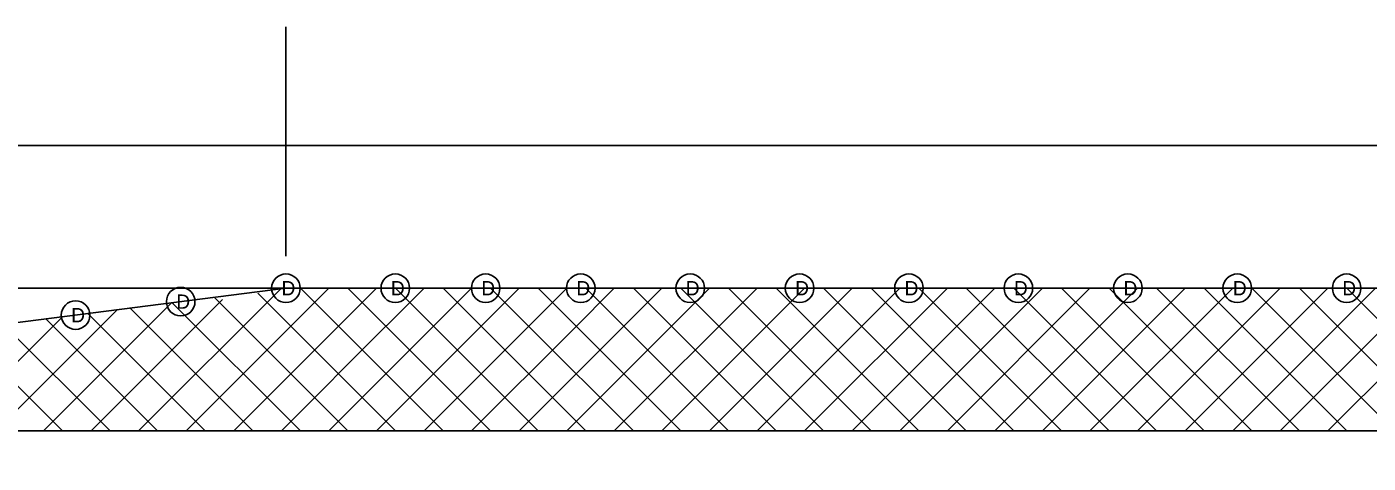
# Model space of a CAD drawing. Extents: x 499945 to 500993, y 499985 to 500645.
# Drawn here: x 500496.1 to 500636.9, y 500470.8 to 500516.6 of the extents above; entities that cross this region are included whole.
import ezdxf

# ---------------------------------------------------------------- set-up
doc = ezdxf.new("R2010")
doc.units = 0
for name, color, linetype in [('1', 7, 'Continuous'), ('56', 7, 'Continuous'), ('60', 7, 'Continuous')]:
    doc.layers.add(name, color=color, linetype=linetype)

msp = doc.modelspace()

# ---------------------------------------------------------------- linework, layer by layer
at = {"layer": '1'}
for p, q in [((500523.28, 500492.55), (500523.28, 500516.64)), ((500777, 500504.18), (500055.4, 500504.18)), ((500777, 500489.19), (500055.4, 500489.19)), ((500523.28, 500489.19), (500379.69, 500470.81)), ((500507.81, 500474.2), (500522.8, 500489.19)), ((500524.22, 500484.77), (500520.33, 500488.66)), ((500522.57, 500483.96), (500527.79, 500489.19)), ((500528.72, 500485.27), (500524.8, 500489.19)), ((500528.87, 500485.27), (500532.79, 500489.19)), ((500533.71, 500485.27), (500529.79, 500489.19)), ((500533.87, 500485.27), (500537.79, 500489.19)), ((500538.71, 500485.27), (500534.79, 500489.19)), ((500538.86, 500485.27), (500542.78, 500489.19)), ((500538.86, 500485.27), (500542.78, 500489.19)), ((500543.71, 500485.27), (500539.79, 500489.19)), ((500543.86, 500485.27), (500547.78, 500489.19)), ((500548.7, 500485.27), (500544.78, 500489.19)), ((500548.85, 500485.27), (500552.78, 500489.19)), ((500564.77, 500474.2), (500549.78, 500489.19)), ((500552.78, 500474.2), (500567.76, 500489.19)), ((500553.48, 500484.9), (500557.77, 500489.19)), ((500569.76, 500474.2), (500554.77, 500489.19)), ((500555.13, 500481.55), (500562.77, 500489.19)), ((500557.77, 500474.2), (500572.76, 500489.19)), ((500574.76, 500474.2), (500559.77, 500489.19)), ((500562.77, 500474.2), (500577.76, 500489.19)), ((500579.75, 500474.2), (500564.77, 500489.19)), ((500567.76, 500474.2), (500582.75, 500489.19)), ((500584.75, 500474.2), (500569.76, 500489.19)), ((500572.76, 500474.2), (500587.75, 500489.19)), ((500589.75, 500474.2), (500574.76, 500489.19)), ((500577.76, 500474.2), (500592.75, 500489.19)), ((500594.74, 500474.2), (500579.75, 500489.19)), ((500582.75, 500474.2), (500597.74, 500489.19)), ((500599.74, 500474.2), (500584.75, 500489.19)), ((500587.75, 500474.2), (500602.74, 500489.19)), ((500604.74, 500474.2), (500589.75, 500489.19)), ((500592.75, 500474.2), (500607.73, 500489.19)), ((500609.73, 500474.2), (500594.74, 500489.19)), ((500597.74, 500474.2), (500612.73, 500489.19)), ((500614.73, 500474.2), (500599.74, 500489.19)), ((500602.74, 500474.2), (500617.73, 500489.19)), ((500619.72, 500474.2), (500604.74, 500489.19)), ((500607.73, 500474.2), (500622.72, 500489.19)), ((500624.72, 500474.2), (500609.73, 500489.19)), ((500612.73, 500474.2), (500627.72, 500489.19)), ((500629.72, 500474.2), (500614.73, 500489.19)), ((500617.73, 500474.2), (500632.71, 500489.19)), ((500634.71, 500474.2), (500619.72, 500489.19)), ((500622.72, 500474.2), (500637.71, 500489.19)), ((500639.71, 500474.2), (500624.72, 500489.19)), ((500627.72, 500474.2), (500642.71, 500489.19)), ((500644.71, 500474.2), (500629.72, 500489.19)), ((500632.71, 500474.2), (500647.7, 500489.19)), ((500649.7, 500474.2), (500634.71, 500489.19)), ((500492.82, 500474.2), (500505.54, 500486.92)), ((500497.82, 500474.2), (500511.27, 500487.65)), ((500502.81, 500474.2), (500516.61, 500488)), ((500519.8, 500474.2), (500506.91, 500487.09)), ((500524.8, 500474.2), (500511.34, 500487.66)), ((500520.52, 500483.47), (500515.77, 500488.23)), ((500487.82, 500474.2), (500499.81, 500486.19)), ((500509.81, 500474.2), (500498.05, 500485.96)), ((500514.8, 500474.2), (500502.48, 500486.53)), ((500499.82, 500474.2), (500489.19, 500484.83)), ((500504.81, 500474.2), (500493.62, 500485.39)), ((500517.8, 500474.2), (500528.87, 500485.27)), ((500522.8, 500474.2), (500533.86, 500485.27)), ((500534.79, 500474.2), (500524.22, 500484.77)), ((500527.79, 500474.2), (500538.86, 500485.27)), ((500539.79, 500474.2), (500528.72, 500485.27)), ((500532.79, 500474.2), (500543.86, 500485.27)), ((500544.78, 500474.2), (500533.71, 500485.27)), ((500537.79, 500474.2), (500548.85, 500485.27)), ((500549.78, 500474.2), (500538.71, 500485.27)), ((500542.78, 500474.2), (500553.48, 500484.9)), ((500554.77, 500474.2), (500543.71, 500485.27)), ((500559.77, 500474.2), (500548.7, 500485.27)), ((500512.81, 500474.2), (500522.57, 500483.96)), ((500529.79, 500474.2), (500520.52, 500483.47)), ((500547.78, 500474.2), (500555.13, 500481.55)), ((500527.79, 500474.2), (500530.66, 500477.07)), ((500777, 500474.2), (500422.82, 500474.2))]:
    msp.add_line(p, q, dxfattribs=at)
at = {"layer": '56'}
msp.add_lwpolyline([(500523.28, 500489.19), (500523.28, 500489.19), (500523.28, 500489.19), (500523.28, 500489.19), (500523.28, 500489.19)], dxfattribs=at)
for centre in [(500523.28, 500489.19), (500534.77, 500489.19), (500544.26, 500489.19), (500554.25, 500489.19), (500565.74, 500489.19), (500577.23, 500489.19), (500588.72, 500489.19), (500600.21, 500489.19), (500611.71, 500489.19), (500623.2, 500489.19), (500634.69, 500489.19), (500512.23, 500487.78), (500501.19, 500486.36)]:
    msp.add_circle(centre, 1.5, dxfattribs=at)
at = {"layer": '60'}
for centre in [(500523.28, 500489.19), (500534.77, 500489.19), (500544.26, 500489.19), (500554.25, 500489.19), (500565.74, 500489.19), (500577.23, 500489.19), (500588.72, 500489.19), (500600.21, 500489.19), (500611.71, 500489.19), (500623.2, 500489.19), (500634.69, 500489.19), (500512.23, 500487.78), (500501.19, 500486.36)]:
    msp.add_circle(centre, 1.5, dxfattribs=at)

# ---------------------------------------------------------------- texts
at = {"layer": '56'}
for p in [(500522.82, 500488.44), (500534.31, 500488.44), (500543.8, 500488.44), (500553.79, 500488.44), (500565.28, 500488.44), (500576.77, 500488.44), (500588.26, 500488.44), (500599.75, 500488.44), (500611.25, 500488.44), (500622.74, 500488.44), (500634.23, 500488.44), (500511.77, 500487.03), (500500.73, 500485.61)]:
    msp.add_text('D', height=1.5, dxfattribs=at).set_placement(p)

doc.saveas('drawing.dxf')
